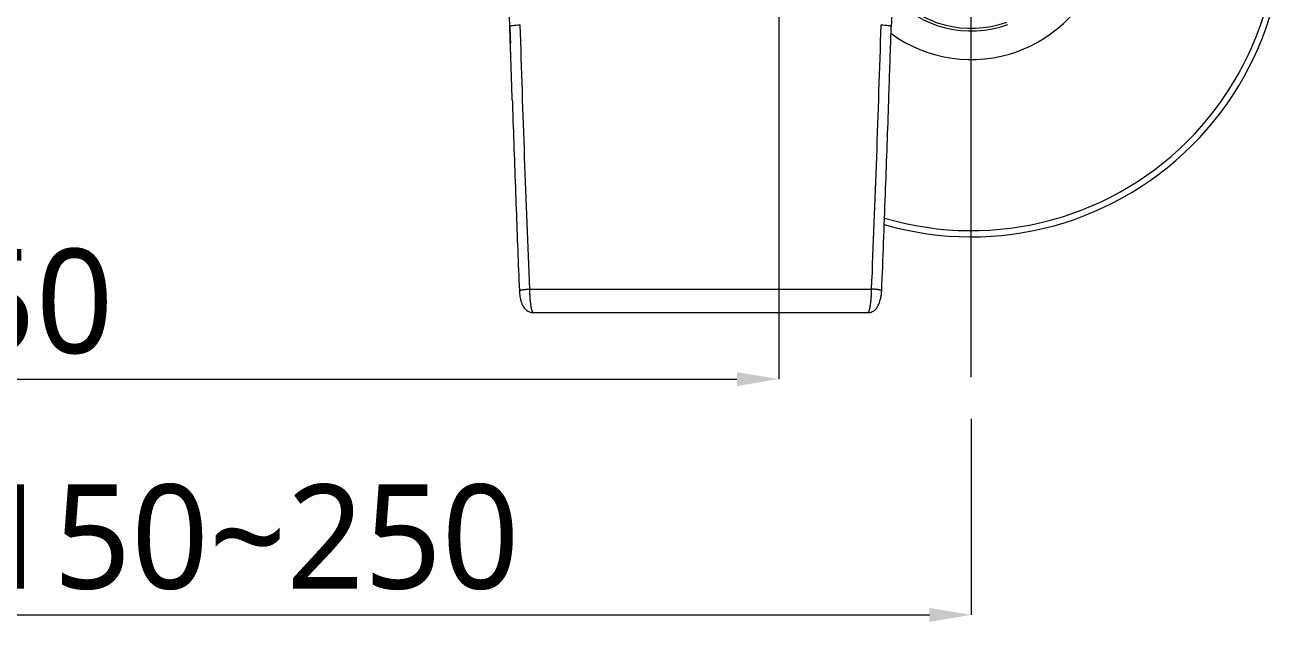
# Model space of a CAD drawing. Extents: x 4680 to 5808, y -3 to 824.
# Drawn here: x 5036.2 to 5157, y 127.8 to 185 of the extents above; entities that cross this region are included whole.
import ezdxf

# ---------------------------------------------------------------- set-up
doc = ezdxf.new("R2010")
doc.units = 0
doc.header["$LTSCALE"] = 4
doc.header["$MEASUREMENT"] = 0
doc.header["$PDMODE"] = 3
doc.header["$PDSIZE"] = -10
doc.linetypes.add('CENTER2', pattern=[28.575, 19.05, -3.175, 3.175, -3.175])
doc.layers.get('0').update_dxf_attribs({"linetype": 'CONTINUOUS'})
doc.layers.get('DEFPOINTS').update_dxf_attribs({"linetype": 'CONTINUOUS'})
doc.layers.add('1', color=7, linetype='CONTINUOUS')
doc.layers.add('Cneter', color=1, linetype='CENTER2', lineweight=13)
doc.styles.add('Daelim Dimension', font='NanumGothic.ttf')
doc.dimstyles.new('DEFAULT', dxfattribs={"dimscale": 2, "dimtxt": 2, "dimasz": 2, "dimexe": 0, "dimexo": 2, "dimgap": 1, "dimtad": 1, "dimdec": 1, "dimzin": 9, "dimdsep": 46, "dimtxsty": 'Daelim Dimension', "dimcen": 0.5, "dimclrd": 252, "dimclre": 252, "dimclrt": 3, "dimadec": 1, "dimazin": 0, "dimtfac": 1, "dimtdec": 1, "dimtix": 1, "dimtmove": 0, "dimatfit": 3, "dimfxl": 1, "dimtolj": 1, "dimtzin": 1, "dimlwd": 9, "dimlwe": 9, "dimarcsym": 0})

# ---------------------------------------------------------------- blocks, each defined once
blk = doc.blocks.new('*D17')
at = {"color": 5, "lineweight": 9, "ltscale": 0.5, "transparency": 16777216}
for p, q in [((4958.5, 198), (4958.5, 151.07)), ((5108.5, 198), (5108.5, 151.07)), ((4962.5, 151.07), (5104.5, 151.07))]:
    blk.add_line(p, q, dxfattribs=at)
at = {"color": 5, "ltscale": 0.5, "transparency": 16777216}
for points in [[(4962.5, 151.73), (4962.5, 150.4), (4958.5, 151.07)], [(5104.5, 151.73), (5104.5, 150.4), (5108.5, 151.07)]]:
    blk.add_solid(points, dxfattribs=at)
at = {"layer": 'DEFPOINTS', "color": 0, "ltscale": 0.5, "transparency": 16777216}
for p in [(4958.5, 202), (5108.5, 202), (5108.5, 151.07)]:
    blk.add_point(p, dxfattribs=at)
at = {"color": 7, "ltscale": 0.5, "transparency": 16777216, "insert": (5033.5, 158.49), "char_height": 10, "attachment_point": 5, "style": 'Daelim Dimension'}
blk.add_mtext('\\A1;150', dxfattribs=at)
blk = doc.blocks.new('*D18')
at = {"color": 5, "lineweight": 9, "ltscale": 0.5, "transparency": 16777216}
for p, q in [((4940.03, 147.26), (4940.03, 128.45)), ((5126.97, 147.26), (5126.97, 128.45)), ((4944.03, 128.45), (5122.97, 128.45))]:
    blk.add_line(p, q, dxfattribs=at)
at = {"color": 5, "ltscale": 0.5, "transparency": 16777216}
for points in [[(4944.03, 129.12), (4944.03, 127.78), (4940.03, 128.45)], [(5122.97, 129.12), (5122.97, 127.78), (5126.97, 128.45)]]:
    blk.add_solid(points, dxfattribs=at)
at = {"layer": 'DEFPOINTS', "color": 0, "ltscale": 0.5, "transparency": 16777216}
for p in [(4940.03, 151.26), (5126.97, 151.26), (5126.97, 128.45)]:
    blk.add_point(p, dxfattribs=at)
at = {"color": 7, "ltscale": 0.5, "transparency": 16777216, "insert": (5057.55, 135.89), "char_height": 10, "attachment_point": 5, "style": 'Daelim Dimension'}
blk.add_mtext('\\A1;150~250', dxfattribs=at)

msp = doc.modelspace()

# ---------------------------------------------------------------- linework, layer by layer
at = {"layer": '1', "color": 7, "linetype": 'Continuous', "lineweight": 13}
msp.add_line((5084.61, 159.7), (5117.39, 159.7), dxfattribs=at)
msp.add_line((5084.61, 159.7), (5117.39, 159.7), dxfattribs=at)
at = {"layer": '1', "color": 7, "linetype": 'Continuous', "lineweight": 18}
msp.add_line((5084.96, 157.44), (5117.04, 157.44), dxfattribs=at)
msp.add_line((5084.96, 157.44), (5117.04, 157.44), dxfattribs=at)
for radius, start, end in [(30, 253.8341, 20), (29.4, 253.5612, 20), (13, 290, 20), (10.25, 222.1456, 290), (10, 220.6044, 290), (13, 233.5981, 290)]:
    msp.add_arc((5126.97, 194.71), radius, start, end, dxfattribs=at)
for centre, major_axis, start_param, end_param in [((5083.7, 184.92), (-0.999, -0.032), 4.709099, 6.317858), ((5083.7, 184.92), (-0.999, -0.032), 4.709099, 6.317858), ((5118.3, 184.92), (0.999, -0.032), 6.248512, 7.85728), ((5118.3, 184.92), (0.999, -0.032), 6.248512, 7.85728)]:
    msp.add_ellipse(centre, major_axis=major_axis, ratio=0.101177, start_param=start_param, end_param=end_param, dxfattribs=at)
for points, knots in [([(5082.7, 184.88), (5082.7, 184.95), (5082.69, 185.09), (5082.69, 185.31), (5082.68, 185.54), (5082.67, 185.77), (5082.66, 186.01), (5082.65, 186.26), (5082.64, 186.52), (5082.63, 186.78), (5082.62, 187.05), (5082.61, 187.33), (5082.6, 187.62), (5082.59, 187.92), (5082.57, 188.23), (5082.56, 188.63), (5082.54, 189.1), (5082.52, 189.63), (5082.5, 190.11), (5082.49, 190.56), (5082.48, 190.96), (5082.47, 191.31), (5082.45, 191.72), (5082.44, 192.23), (5082.42, 192.91), (5082.4, 193.68), (5082.39, 194.39), (5082.37, 195), (5082.36, 195.46), (5082.35, 195.88), (5082.34, 196.27), (5082.33, 196.61), (5082.32, 196.91), (5082.31, 197.18), (5082.31, 197.4), (5082.3, 197.59), (5082.3, 197.74), (5082.29, 197.85), (5082.29, 197.91), (5082.29, 197.94)], [0, 0, 0, 0, 0.016152, 0.032884, 0.050188, 0.068062, 0.086507, 0.105529, 0.12514, 0.145357, 0.166207, 0.18772, 0.209938, 0.232914, 0.256709, 0.281396, 0.324495, 0.364648, 0.401814, 0.435838, 0.466492, 0.493499, 0.516564, 0.560571, 0.612107, 0.671377, 0.738348, 0.776261, 0.811421, 0.843703, 0.873026, 0.899346, 0.922646, 0.942931, 0.960222, 0.974544, 0.985929, 0.994406, 1, 1, 1, 1]), ([(5082.7, 184.88), (5082.7, 184.95), (5082.69, 185.09), (5082.69, 185.31), (5082.68, 185.54), (5082.67, 185.77), (5082.66, 186.01), (5082.65, 186.26), (5082.64, 186.52), (5082.63, 186.78), (5082.62, 187.05), (5082.61, 187.33), (5082.6, 187.62), (5082.59, 187.92), (5082.57, 188.23), (5082.56, 188.63), (5082.54, 189.1), (5082.52, 189.63), (5082.5, 190.11), (5082.49, 190.56), (5082.48, 190.96), (5082.47, 191.31), (5082.45, 191.72), (5082.44, 192.23), (5082.42, 192.91), (5082.4, 193.68), (5082.39, 194.39), (5082.37, 195), (5082.36, 195.46), (5082.35, 195.88), (5082.34, 196.27), (5082.33, 196.61), (5082.32, 196.91), (5082.31, 197.18), (5082.31, 197.4), (5082.3, 197.59), (5082.3, 197.74), (5082.29, 197.85), (5082.29, 197.91), (5082.29, 197.94)], [0, 0, 0, 0, 0.016152, 0.032884, 0.050188, 0.068062, 0.086507, 0.105529, 0.12514, 0.145357, 0.166207, 0.18772, 0.209938, 0.232914, 0.256709, 0.281396, 0.324495, 0.364648, 0.401814, 0.435838, 0.466492, 0.493499, 0.516564, 0.560571, 0.612107, 0.671377, 0.738348, 0.776261, 0.811421, 0.843703, 0.873026, 0.899346, 0.922646, 0.942931, 0.960222, 0.974544, 0.985929, 0.994406, 1, 1, 1, 1]), ([(5119.71, 197.94), (5119.71, 197.87), (5119.71, 197.71), (5119.7, 197.46), (5119.69, 197.17), (5119.68, 196.83), (5119.67, 196.45), (5119.66, 196.02), (5119.65, 195.55), (5119.63, 195.04), (5119.62, 194.53), (5119.61, 194.02), (5119.6, 193.56), (5119.59, 193.12), (5119.58, 192.71), (5119.57, 192.32), (5119.56, 191.95), (5119.54, 191.53), (5119.53, 190.99), (5119.5, 190.29), (5119.48, 189.45), (5119.45, 188.68), (5119.42, 188.04), (5119.4, 187.58), (5119.39, 187.14), (5119.37, 186.71), (5119.35, 186.31), (5119.34, 185.93), (5119.33, 185.56), (5119.31, 185.22), (5119.31, 184.99), (5119.3, 184.88)], [0, 0, 0, 0, 0.015918, 0.035127, 0.057669, 0.083575, 0.112858, 0.145503, 0.181455, 0.220611, 0.262808, 0.300259, 0.335871, 0.369585, 0.401366, 0.431201, 0.459092, 0.485062, 0.527826, 0.582224, 0.646811, 0.720743, 0.75831, 0.793879, 0.827686, 0.859901, 0.890646, 0.92, 0.948006, 0.974676, 1, 1, 1, 1]), ([(5119.46, 189.07), (5119.45, 188.89), (5119.44, 188.54), (5119.42, 188.04), (5119.4, 187.58), (5119.39, 187.14), (5119.37, 186.71), (5119.35, 186.31), (5119.34, 185.93), (5119.33, 185.56), (5119.31, 185.22), (5119.31, 184.99), (5119.3, 184.88)], [0, 0, 0, 0, 0.12915, 0.2463, 0.357223, 0.462646, 0.563107, 0.658985, 0.750525, 0.83786, 0.92103, 1, 1, 1, 1]), ([(5082.94, 177.85), (5082.92, 178.22), (5082.89, 179.23), (5082.83, 180.9), (5082.77, 182.87), (5082.72, 184.2), (5082.7, 184.88)], [0, 0, 0, 0, 0.15919, 0.431732, 0.712002, 1, 1, 1, 1]), ([(5082.94, 177.85), (5082.92, 178.22), (5082.89, 179.23), (5082.83, 180.9), (5082.77, 182.87), (5082.72, 184.2), (5082.7, 184.88)], [0, 0, 0, 0, 0.15919, 0.431732, 0.712002, 1, 1, 1, 1]), ([(5118.39, 159.56), (5118.51, 162.63), (5118.74, 168.52), (5119.02, 176.43), (5119.18, 181.27), (5119.25, 183.28)], [0, 0, 0, 0, 0.388042, 0.746189, 1, 1, 1, 1]), ([(5118.39, 159.56), (5118.51, 162.63), (5118.74, 168.52), (5119.02, 176.43), (5119.18, 181.27), (5119.25, 183.28)], [0, 0, 0, 0, 0.388042, 0.746189, 1, 1, 1, 1]), ([(5082.94, 177.85), (5082.96, 177.18), (5083.08, 173.68), (5083.3, 167.58), (5083.51, 162.15), (5083.62, 159.56)], [0, 0, 0, 0, 0.109854, 0.57425, 1, 1, 1, 1]), ([(5082.94, 177.85), (5082.96, 177.18), (5083.08, 173.68), (5083.3, 167.58), (5083.51, 162.15), (5083.62, 159.56)], [0, 0, 0, 0, 0.109854, 0.57425, 1, 1, 1, 1]), ([(5083.62, 159.58), (5083.62, 159.48), (5083.64, 159.27), (5083.68, 158.91), (5083.78, 158.48), (5083.89, 158.18), (5084.09, 157.86), (5084.29, 157.67), (5084.54, 157.53), (5084.75, 157.46), (5084.89, 157.45), (5084.95, 157.45)], [0, 0, 0, 0, 0.107206, 0.204664, 0.368397, 0.565053, 0.640962, 0.763461, 0.843707, 0.935405, 1, 1, 1, 1]), ([(5083.62, 159.58), (5083.62, 159.48), (5083.64, 159.27), (5083.68, 158.91), (5083.78, 158.48), (5083.89, 158.18), (5084.09, 157.86), (5084.29, 157.67), (5084.54, 157.53), (5084.75, 157.46), (5084.89, 157.45), (5084.95, 157.45)], [0, 0, 0, 0, 0.107206, 0.204664, 0.368397, 0.565053, 0.640962, 0.763461, 0.843707, 0.935405, 1, 1, 1, 1]), ([(5084.97, 157.44), (5084.97, 157.44), (5084.96, 157.44), (5084.96, 157.44), (5084.96, 157.45), (5084.95, 157.45), (5084.95, 157.45), (5084.94, 157.45), (5084.94, 157.45), (5084.94, 157.46), (5084.93, 157.46), (5084.91, 157.48), (5084.89, 157.51), (5084.88, 157.54), (5084.86, 157.58), (5084.84, 157.62), (5084.83, 157.67), (5084.82, 157.72), (5084.8, 157.76), (5084.79, 157.81), (5084.78, 157.86), (5084.77, 157.91), (5084.76, 157.96), (5084.75, 158), (5084.75, 158.04), (5084.74, 158.08), (5084.74, 158.11), (5084.73, 158.15), (5084.73, 158.17), (5084.73, 158.2), (5084.72, 158.22), (5084.72, 158.25), (5084.71, 158.29), (5084.71, 158.33), (5084.7, 158.37), (5084.7, 158.41), (5084.69, 158.45), (5084.69, 158.49), (5084.68, 158.54), (5084.68, 158.58), (5084.67, 158.62), (5084.67, 158.66), (5084.67, 158.7), (5084.66, 158.75), (5084.66, 158.79), (5084.66, 158.83), (5084.65, 158.88), (5084.65, 158.92), (5084.65, 158.96), (5084.64, 159.01), (5084.64, 159.05), (5084.64, 159.09), (5084.64, 159.14), (5084.63, 159.18), (5084.63, 159.22), (5084.63, 159.27), (5084.63, 159.31), (5084.62, 159.35), (5084.62, 159.4), (5084.62, 159.44), (5084.62, 159.48), (5084.62, 159.53), (5084.62, 159.57), (5084.62, 159.61), (5084.61, 159.65), (5084.61, 159.68), (5084.61, 159.7)], [0, 0, 0, 0, 0.00219, 0.010937, 0.019704, 0.028491, 0.037297, 0.046122, 0.054967, 0.063831, 0.072715, 0.112314, 0.150178, 0.186315, 0.220735, 0.253442, 0.284441, 0.313736, 0.341326, 0.36721, 0.391391, 0.413866, 0.434637, 0.453703, 0.47106, 0.486707, 0.500642, 0.512862, 0.523367, 0.532155, 0.539225, 0.553366, 0.567448, 0.581473, 0.59544, 0.609351, 0.623207, 0.637005, 0.650747, 0.664432, 0.678059, 0.691629, 0.70514, 0.718594, 0.731989, 0.745327, 0.758607, 0.771829, 0.784994, 0.798102, 0.811152, 0.824145, 0.837081, 0.849959, 0.862779, 0.875541, 0.888246, 0.900892, 0.913481, 0.926013, 0.938488, 0.950906, 0.963267, 0.97557, 0.987815, 1, 1, 1, 1]), ([(5084.97, 157.44), (5084.97, 157.44), (5084.96, 157.44), (5084.96, 157.44), (5084.96, 157.45), (5084.95, 157.45), (5084.95, 157.45), (5084.94, 157.45), (5084.94, 157.45), (5084.94, 157.46), (5084.93, 157.46), (5084.91, 157.48), (5084.89, 157.51), (5084.88, 157.54), (5084.86, 157.58), (5084.84, 157.62), (5084.83, 157.67), (5084.82, 157.72), (5084.8, 157.76), (5084.79, 157.81), (5084.78, 157.86), (5084.77, 157.91), (5084.76, 157.96), (5084.75, 158), (5084.75, 158.04), (5084.74, 158.08), (5084.74, 158.11), (5084.73, 158.15), (5084.73, 158.17), (5084.73, 158.2), (5084.72, 158.22), (5084.72, 158.25), (5084.71, 158.29), (5084.71, 158.33), (5084.7, 158.37), (5084.7, 158.41), (5084.69, 158.45), (5084.69, 158.49), (5084.68, 158.54), (5084.68, 158.58), (5084.67, 158.62), (5084.67, 158.66), (5084.67, 158.7), (5084.66, 158.75), (5084.66, 158.79), (5084.66, 158.83), (5084.65, 158.88), (5084.65, 158.92), (5084.65, 158.96), (5084.64, 159.01), (5084.64, 159.05), (5084.64, 159.09), (5084.64, 159.14), (5084.63, 159.18), (5084.63, 159.22), (5084.63, 159.27), (5084.63, 159.31), (5084.62, 159.35), (5084.62, 159.4), (5084.62, 159.44), (5084.62, 159.48), (5084.62, 159.53), (5084.62, 159.57), (5084.62, 159.61), (5084.61, 159.65), (5084.61, 159.68), (5084.61, 159.7)], [0, 0, 0, 0, 0.00219, 0.010937, 0.019704, 0.028491, 0.037297, 0.046122, 0.054967, 0.063831, 0.072715, 0.112314, 0.150178, 0.186315, 0.220735, 0.253442, 0.284441, 0.313736, 0.341326, 0.36721, 0.391391, 0.413866, 0.434637, 0.453703, 0.47106, 0.486707, 0.500642, 0.512862, 0.523367, 0.532155, 0.539225, 0.553366, 0.567448, 0.581473, 0.59544, 0.609351, 0.623207, 0.637005, 0.650747, 0.664432, 0.678059, 0.691629, 0.70514, 0.718594, 0.731989, 0.745327, 0.758607, 0.771829, 0.784994, 0.798102, 0.811152, 0.824145, 0.837081, 0.849959, 0.862779, 0.875541, 0.888246, 0.900892, 0.913481, 0.926013, 0.938488, 0.950906, 0.963267, 0.97557, 0.987815, 1, 1, 1, 1]), ([(5117.39, 159.7), (5117.39, 159.69), (5117.39, 159.67), (5117.39, 159.65), (5117.39, 159.63), (5117.39, 159.61), (5117.39, 159.58), (5117.39, 159.56), (5117.39, 159.54), (5117.38, 159.52), (5117.38, 159.49), (5117.38, 159.47), (5117.38, 159.45), (5117.38, 159.43), (5117.38, 159.4), (5117.38, 159.38), (5117.38, 159.36), (5117.38, 159.33), (5117.38, 159.31), (5117.38, 159.29), (5117.37, 159.27), (5117.37, 159.24), (5117.37, 159.22), (5117.37, 159.2), (5117.37, 159.17), (5117.37, 159.15), (5117.37, 159.13), (5117.37, 159.1), (5117.36, 159.08), (5117.36, 159.06), (5117.36, 159.03), (5117.36, 159.01), (5117.36, 158.99), (5117.36, 158.96), (5117.36, 158.94), (5117.35, 158.92), (5117.35, 158.9), (5117.35, 158.87), (5117.35, 158.85), (5117.35, 158.83), (5117.35, 158.8), (5117.34, 158.78), (5117.34, 158.76), (5117.34, 158.74), (5117.34, 158.71), (5117.34, 158.69), (5117.33, 158.67), (5117.33, 158.64), (5117.33, 158.62), (5117.33, 158.6), (5117.32, 158.58), (5117.32, 158.56), (5117.32, 158.53), (5117.32, 158.51), (5117.32, 158.49), (5117.31, 158.47), (5117.31, 158.45), (5117.31, 158.42), (5117.31, 158.4), (5117.3, 158.38), (5117.3, 158.36), (5117.3, 158.34), (5117.29, 158.32), (5117.29, 158.3), (5117.29, 158.28), (5117.29, 158.26), (5117.28, 158.24), (5117.28, 158.21), (5117.28, 158.17), (5117.27, 158.12), (5117.26, 158.06), (5117.25, 157.98), (5117.23, 157.9), (5117.21, 157.81), (5117.19, 157.73), (5117.17, 157.64), (5117.14, 157.56), (5117.1, 157.5), (5117.08, 157.47), (5117.06, 157.45), (5117.06, 157.45), (5117.05, 157.45), (5117.04, 157.44), (5117.04, 157.44), (5117.04, 157.44)], [0, 0, 0, 0, 0.006453, 0.012923, 0.01941, 0.025913, 0.032433, 0.038969, 0.045521, 0.052089, 0.058674, 0.065274, 0.071891, 0.078524, 0.085173, 0.091838, 0.098519, 0.105217, 0.11193, 0.118661, 0.125407, 0.13217, 0.138949, 0.145744, 0.152556, 0.159384, 0.166229, 0.173089, 0.179966, 0.18686, 0.193769, 0.200695, 0.207637, 0.214595, 0.221569, 0.228559, 0.235566, 0.242589, 0.249627, 0.256683, 0.263754, 0.270842, 0.277947, 0.285068, 0.292205, 0.299358, 0.306528, 0.313715, 0.320917, 0.328136, 0.335371, 0.342623, 0.349891, 0.357174, 0.364474, 0.37179, 0.379122, 0.38647, 0.393834, 0.401213, 0.408609, 0.41602, 0.423447, 0.430891, 0.438351, 0.445827, 0.45332, 0.460829, 0.474987, 0.494815, 0.520307, 0.551452, 0.588235, 0.630648, 0.678688, 0.732358, 0.79166, 0.85662, 0.927283, 0.943288, 0.959229, 0.975107, 0.990922, 1, 1, 1, 1]), ([(5117.39, 159.7), (5117.39, 159.69), (5117.39, 159.67), (5117.39, 159.65), (5117.39, 159.63), (5117.39, 159.61), (5117.39, 159.58), (5117.39, 159.56), (5117.39, 159.54), (5117.38, 159.52), (5117.38, 159.49), (5117.38, 159.47), (5117.38, 159.45), (5117.38, 159.43), (5117.38, 159.4), (5117.38, 159.38), (5117.38, 159.36), (5117.38, 159.33), (5117.38, 159.31), (5117.38, 159.29), (5117.37, 159.27), (5117.37, 159.24), (5117.37, 159.22), (5117.37, 159.2), (5117.37, 159.17), (5117.37, 159.15), (5117.37, 159.13), (5117.37, 159.1), (5117.36, 159.08), (5117.36, 159.06), (5117.36, 159.03), (5117.36, 159.01), (5117.36, 158.99), (5117.36, 158.96), (5117.36, 158.94), (5117.35, 158.92), (5117.35, 158.9), (5117.35, 158.87), (5117.35, 158.85), (5117.35, 158.83), (5117.35, 158.8), (5117.34, 158.78), (5117.34, 158.76), (5117.34, 158.74), (5117.34, 158.71), (5117.34, 158.69), (5117.33, 158.67), (5117.33, 158.64), (5117.33, 158.62), (5117.33, 158.6), (5117.32, 158.58), (5117.32, 158.56), (5117.32, 158.53), (5117.32, 158.51), (5117.32, 158.49), (5117.31, 158.47), (5117.31, 158.45), (5117.31, 158.42), (5117.31, 158.4), (5117.3, 158.38), (5117.3, 158.36), (5117.3, 158.34), (5117.29, 158.32), (5117.29, 158.3), (5117.29, 158.28), (5117.29, 158.26), (5117.28, 158.24), (5117.28, 158.21), (5117.28, 158.17), (5117.27, 158.12), (5117.26, 158.06), (5117.25, 157.98), (5117.23, 157.9), (5117.21, 157.81), (5117.19, 157.73), (5117.17, 157.64), (5117.14, 157.56), (5117.1, 157.5), (5117.08, 157.47), (5117.06, 157.45), (5117.06, 157.45), (5117.05, 157.45), (5117.04, 157.44), (5117.04, 157.44), (5117.04, 157.44)], [0, 0, 0, 0, 0.006453, 0.012923, 0.01941, 0.025913, 0.032433, 0.038969, 0.045521, 0.052089, 0.058674, 0.065274, 0.071891, 0.078524, 0.085173, 0.091838, 0.098519, 0.105217, 0.11193, 0.118661, 0.125407, 0.13217, 0.138949, 0.145744, 0.152556, 0.159384, 0.166229, 0.173089, 0.179966, 0.18686, 0.193769, 0.200695, 0.207637, 0.214595, 0.221569, 0.228559, 0.235566, 0.242589, 0.249627, 0.256683, 0.263754, 0.270842, 0.277947, 0.285068, 0.292205, 0.299358, 0.306528, 0.313715, 0.320917, 0.328136, 0.335371, 0.342623, 0.349891, 0.357174, 0.364474, 0.37179, 0.379122, 0.38647, 0.393834, 0.401213, 0.408609, 0.41602, 0.423447, 0.430891, 0.438351, 0.445827, 0.45332, 0.460829, 0.474987, 0.494815, 0.520307, 0.551452, 0.588235, 0.630648, 0.678688, 0.732358, 0.79166, 0.85662, 0.927283, 0.943288, 0.959229, 0.975107, 0.990922, 1, 1, 1, 1]), ([(5117.04, 157.45), (5117.04, 157.45), (5117.15, 157.43), (5117.34, 157.48), (5117.58, 157.58), (5117.77, 157.72), (5117.93, 157.9), (5118.13, 158.26), (5118.28, 158.73), (5118.36, 159.2), (5118.38, 159.45), (5118.39, 159.58)], [0, 0, 0, 0, 0.002582, 0.111283, 0.190436, 0.256236, 0.372002, 0.539772, 0.752154, 0.872589, 1, 1, 1, 1]), ([(5117.04, 157.45), (5117.04, 157.45), (5117.15, 157.43), (5117.34, 157.48), (5117.58, 157.58), (5117.77, 157.72), (5117.93, 157.9), (5118.13, 158.26), (5118.28, 158.73), (5118.36, 159.2), (5118.38, 159.45), (5118.39, 159.58)], [0, 0, 0, 0, 0.002582, 0.111283, 0.190436, 0.256236, 0.372002, 0.539772, 0.752154, 0.872589, 1, 1, 1, 1])]:
    msp.add_open_spline(points, degree=3, knots=knots, dxfattribs=at)
for points, degree in [([(5082.7, 184.89), (5082.76, 183.28)], 1), ([(5082.7, 184.89), (5082.76, 183.28)], 1), ([(5084.61, 159.7), (5084.26, 168.13), (5083.97, 176.57), (5083.7, 185.02)], 3), ([(5084.61, 159.7), (5084.26, 168.13), (5083.97, 176.57), (5083.7, 185.02)], 3), ([(5118.3, 185.02), (5118.03, 176.57), (5117.74, 168.13), (5117.39, 159.7)], 3), ([(5118.3, 185.02), (5118.03, 176.57), (5117.74, 168.13), (5117.39, 159.7)], 3), ([(5119.25, 183.28), (5119.3, 184.89)], 1), ([(5119.25, 183.28), (5119.3, 184.89)], 1)]:
    msp.add_open_spline(points, degree=degree, dxfattribs=at)
at = {"layer": '1', "color": 7, "linetype": 'Continuous', "lineweight": 13}
for points, weights in [([(5083.65, 159.53), (5083.47, 159.59), (5083.91, 159.67), (5084.61, 159.7)], [1.23937576735, 0.920209747925, 0.920208077558, 1.23937075625]), ([(5083.65, 159.53), (5083.47, 159.59), (5083.91, 159.67), (5084.61, 159.7)], [1.23937576735, 0.920209747925, 0.920208077558, 1.23937075625]), ([(5118.39, 159.56), (5118.35, 159.62), (5117.93, 159.67), (5117.39, 159.7)], [1.09320949725, 0.931489684311, 0.980209515415, 1.23936899056]), ([(5118.39, 159.56), (5118.35, 159.62), (5117.93, 159.67), (5117.39, 159.7)], [1.09320949725, 0.931489684311, 0.980209515415, 1.23936899056])]:
    msp.add_rational_spline(points, weights, degree=3, dxfattribs=at)
at = {"layer": 'Cneter', "lineweight": 5, "ltscale": 0.5}
msp.add_line((5126.97, 151.26), (5126.97, 238.16), dxfattribs=at)

# ---------------------------------------------------------------- dimensions: what is measured, and where the dimension line sits
at = {"color": 5, "ltscale": 0.5}
dim = msp.add_linear_dim(base=(5108.5, 151.07), p1=(4958.5, 202), p2=(5108.5, 202), dimstyle='DEFAULT', override={"dimtxt": 5, "dimclrd": 5, "dimclre": 5, "dimclrt": 7}, dxfattribs=at)
dim.commit()
dim.dimension.update_dxf_attribs({"geometry": '*D17', "text_midpoint": (5033.5, 158.49)})
dim = msp.add_linear_dim(base=(5126.97, 128.45), p1=(4940.03, 151.26), p2=(5126.97, 151.26), text='150~250', dimstyle='DEFAULT', override={"dimtxt": 5, "dimclrd": 5, "dimclre": 5, "dimclrt": 7}, dxfattribs=at)
dim.commit()
dim.dimension.update_dxf_attribs({"geometry": '*D18', "text_midpoint": (5057.55, 128.45), "dimtype": 160})

doc.saveas('drawing.dxf')
